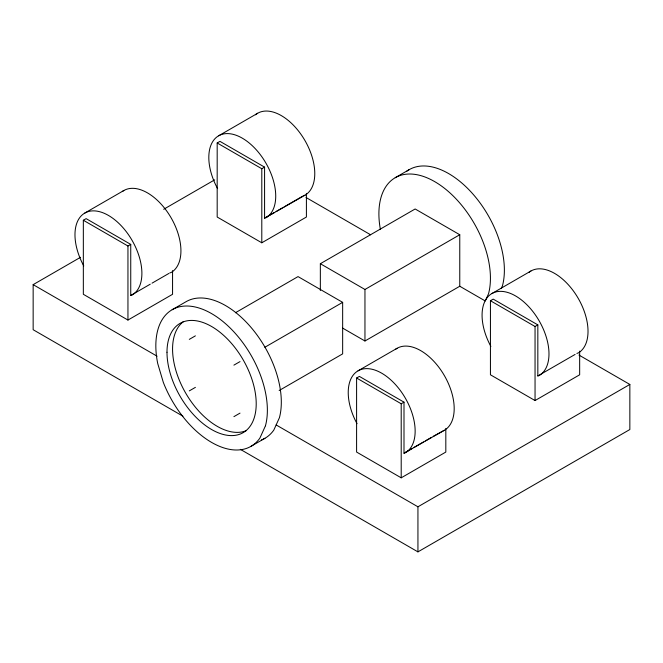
<?xml version="1.0" encoding="UTF-8"?>
<svg xmlns="http://www.w3.org/2000/svg" width="663" height="663" viewBox="0 0 663 663"><rect width="100%" height="100%" fill="white"/><g stroke="black" fill="none" stroke-linecap="round" stroke-linejoin="round"><path stroke-width="0.99" d="M501.253 288.43L502.479 285.72A78.864 45.532 60 0 0 474.907 196.356A78.864 45.532 60 0 0 406.692 171.286M84.773 213.072L123.815 190.538M218.616 135.807L257.65 113.265M172.562 270.645L172.562 294.297L127.951 320.055L83.339 294.297L83.339 220.249L86.132 218.641L130.744 244.398L130.744 295.449L132.094 295.035A47.322 27.324 60 0 0 132.434 240.992A47.322 27.324 60 0 0 85.469 212.699A47.322 27.324 60 0 0 83.77 265.929M306.405 193.372L306.405 217.033L261.794 242.791L217.182 217.033L217.182 142.976L219.967 141.368L264.578 167.126L264.578 218.177L304.972 195.229A47.322 27.324 60 0 0 303.787 138.592A47.322 27.324 60 0 0 255.446 114.798M182.938 416.198L33.15 329.718L33.15 284.642L80.538 257.285M163.695 209.276L214.663 179.847M83.339 220.249L127.951 246.006L130.744 244.398M217.182 142.976L261.794 168.733L264.578 167.126M130.744 295.449L150.261 284.187M152.034 283.159L168.891 273.429M264.578 218.177L274.341 212.55M276.115 211.522L282.322 207.933M284.096 206.914L302.726 196.157M395.231 177.709L409.179 169.653M172.173 309.712L186.112 301.665A78.864 45.532 60 0 1 253.423 330.29A78.864 45.532 60 0 1 279.413 417.731L273.836 430.038A78.864 45.532 60 0 1 261.396 439.983M189.295 339.373L195.394 335.851M235.431 312.737L298.043 276.595L342.655 302.353L342.655 353.868L279.156 390.524M320.345 290.502L320.345 263.717L415.146 208.978L459.766 234.735L459.766 286.25L364.957 340.989L342.655 328.11M189.295 390.888L195.394 387.366M233.906 365.131L240.006 361.608M264.844 347.271L342.655 302.353M320.345 263.717L364.957 289.474L459.766 234.735M233.906 416.646L240.006 413.124M358.028 370.841L397.062 348.299M491.871 293.568L530.906 271.026M445.818 428.406L445.818 452.067L401.206 477.824L356.595 452.067L356.595 378.009L359.379 376.402L403.999 402.159L403.999 453.219L444.384 430.262A47.322 27.324 60 0 0 443.605 374.288A47.322 27.324 60 0 0 395.579 349.277M579.661 351.133L579.661 374.794L535.049 400.551L490.438 374.794L490.438 300.737L493.222 299.129L537.834 324.887L537.834 375.946L539.185 375.523A47.322 27.324 60 0 0 539.525 321.48A47.322 27.324 60 0 0 492.559 293.187A47.322 27.324 60 0 0 490.869 346.418M251.037 446.315L264.976 438.26M356.595 378.009L401.206 403.767L403.999 402.159M490.438 300.737L535.049 326.494L537.834 324.887M403.999 453.219L411.98 448.602M413.753 447.583L423.516 441.948M425.29 440.92L431.497 437.34M433.27 436.312L444.384 430.262M537.834 375.946L575.094 354.432M276.148 424.933L417.939 506.797L629.85 384.449L629.85 429.525L417.939 551.873L240.346 449.34M303.621 195.643L304.972 195.229M169.778 272.916L171.129 272.493A47.322 27.324 60 0 0 170.35 216.528A47.322 27.324 60 0 0 122.323 191.516M576.868 353.404L578.227 352.989A47.322 27.324 60 0 0 577.034 296.361A47.322 27.324 60 0 0 528.701 272.559M306.041 197.499L370.609 234.785M459.766 286.25L485.275 300.977L488.532 293.775A78.864 45.532 60 0 0 435.475 182.085A78.864 45.532 60 0 0 380.405 229.547M578.981 355.078L629.85 384.449M33.15 284.642L157.106 356.205M535.049 326.494L535.049 400.551M417.939 506.797L417.939 551.873M401.206 403.767L401.206 477.824M364.957 289.474L364.957 340.989M261.794 168.733L261.794 242.791M127.951 246.006L127.951 320.055M357.026 423.69A47.322 27.324 60 0 1 358.724 370.46A47.322 27.324 60 0 1 405.69 398.753A47.322 27.324 60 0 1 405.35 452.796M217.613 188.657A47.322 27.324 60 0 1 219.304 135.426A47.322 27.324 60 0 1 266.269 163.72A47.322 27.324 60 0 1 265.938 217.762M246.164 430.685A63.093 36.424 60 0 1 185.632 393.002A63.093 36.424 60 0 1 183.261 321.746M265.465 425.779L259.896 438.094A78.864 45.532 60 0 1 163.305 382.327L157.736 363.581A78.864 45.532 60 0 1 211.605 313.616A78.864 45.532 60 0 1 265.465 425.779M166.993 352.252A63.093 36.424 60 0 0 233.906 435.5A63.093 36.424 60 0 0 233.906 346.277A63.093 36.424 60 0 0 166.993 352.252"/></g></svg>
